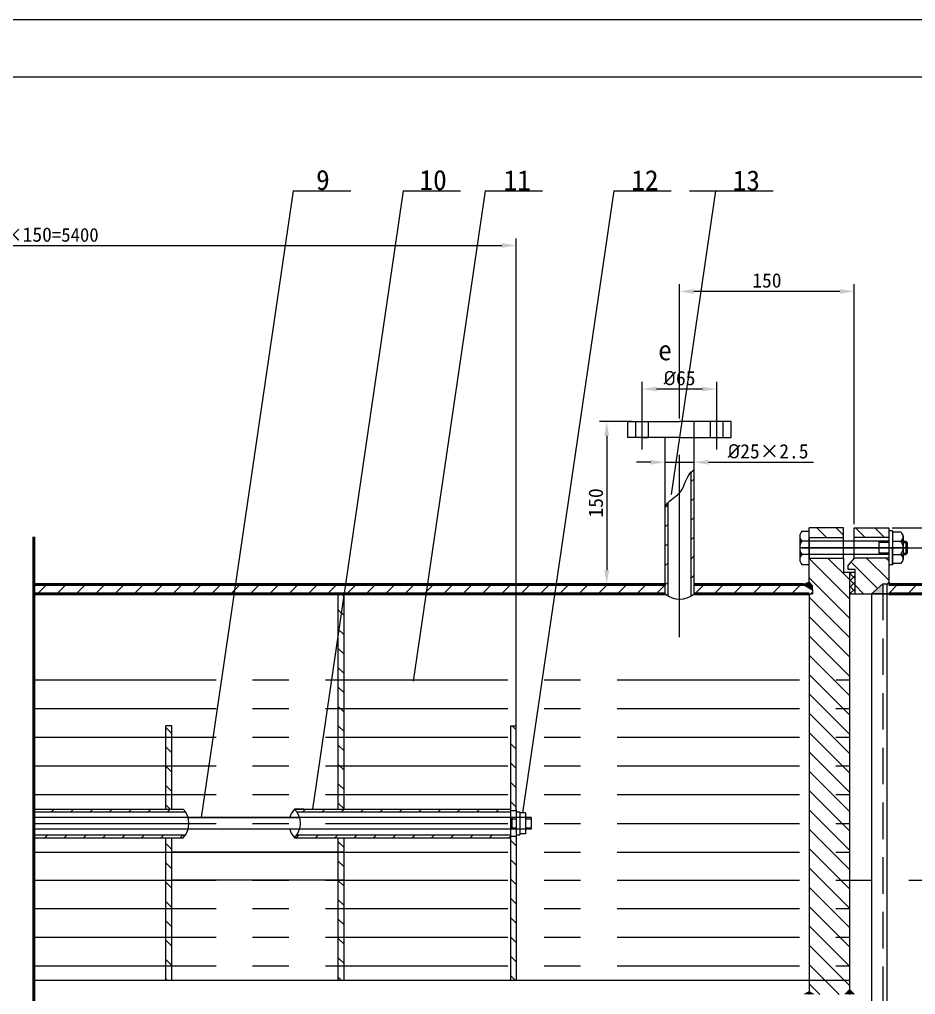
# Model space of a CAD drawing. Header units: millimetres. Extents: x -1950 to -231, y 2736 to 6518.
# Drawn here: x -746.9 to -590.9, y 3160.2 to 3330 of the extents above; entities that cross this region are included whole.
import ezdxf

# ---------------------------------------------------------------- set-up
doc = ezdxf.new("R2010")
doc.units = ezdxf.units.MM
doc.linetypes.add('CENTER', pattern=[50.8, 31.75, -6.35, 6.35, -6.35])
doc.linetypes.add('DASHED2', pattern=[9.525, 6.35, -3.175])
for name, color, linetype, lineweight in [('xuxian', 7, 'DASHED2', 25), ('图层1', 7, 'Continuous', 30), ('点画线', 7, 'CENTER', 25), ('粗实线', 7, 'Continuous', 50), ('细实线', 7, 'Continuous', 25)]:
    doc.layers.add(name, color=color, linetype=linetype, lineweight=lineweight)
doc.styles.get("Standard").update_dxf_attribs({"font": ''})
doc.styles.get('Standard').set_extended_font_data('SimSun')
doc.dimstyles.new('ISO-25', dxfattribs={"dimtxt": 2.5, "dimasz": 2.5, "dimexe": 1.25, "dimexo": 0.625, "dimtad": 1, "dimtxsty": 'Standard', "dimcen": 2.5, "dimadec": 0, "dimazin": 0, "dimtfac": 1, "dimtmove": 0, "dimatfit": 3, "dimfxl": 0, "dimarcsym": 0})

# ---------------------------------------------------------------- blocks, each defined once
blk = doc.blocks.new('*D35')
at = {"layer": 'Defpoints', "color": 0, "transparency": 16777216}
for p in [(-825.73, 3290.66), (-660.41, 3290.66), (-660.41, 3202.2)]:
    blk.add_point(p, dxfattribs=at)
at = {"layer": '细实线', "color": 0, "lineweight": -2, "transparency": 16777216}
for p, q in [((-825.73, 3291.28), (-825.73, 3291.91)), ((-660.41, 3202.83), (-660.41, 3291.91)), ((-823.23, 3290.66), (-662.91, 3290.66))]:
    blk.add_line(p, q, dxfattribs=at)
at = {"layer": '细实线', "color": 0, "transparency": 16777216}
for points in [[(-823.23, 3291.08), (-823.23, 3290.25), (-825.73, 3290.66)], [(-662.91, 3291.08), (-662.91, 3290.25), (-660.41, 3290.66)]]:
    blk.add_solid(points, dxfattribs=at)
at = {"layer": '细实线', "color": 0, "transparency": 16777216, "insert": (-743.07, 3292.55), "char_height": 2.5, "attachment_point": 5}
blk.add_mtext('{\\f@FangSong|b0|i0|c134|p49;36\\H0.95833x;×\\H1.0435x;150\\f@FangSong|b0|i0|c0|p49;\\H0.95835x;=5400}', dxfattribs=at)
blk = doc.blocks.new('*D36')
at = {"layer": 'Defpoints', "color": 0, "transparency": 16777216}
for p in [(-639.56, 3260.03), (-644.64, 3231.6), (-634.46, 3231.6)]:
    blk.add_point(p, dxfattribs=at)
at = {"layer": '细实线', "color": 0, "lineweight": -2, "transparency": 16777216}
for p, q in [((-640.18, 3260.03), (-645.89, 3260.03)), ((-644.64, 3257.53), (-644.64, 3234.1)), ((-635.08, 3231.6), (-645.89, 3231.6))]:
    blk.add_line(p, q, dxfattribs=at)
at = {"layer": '细实线', "color": 0, "transparency": 16777216}
for points in [[(-645.06, 3257.53), (-644.22, 3257.53), (-644.64, 3260.03)], [(-645.06, 3234.1), (-644.22, 3234.1), (-644.64, 3231.6)]]:
    blk.add_solid(points, dxfattribs=at)
at = {"layer": '细实线', "color": 0, "transparency": 16777216, "insert": (-646.53, 3245.82), "char_height": 2.5, "attachment_point": 5, "rotation": 90}
blk.add_mtext('{\\fFangSong|b0|i0|c134|p49;150}', dxfattribs=at)
blk = doc.blocks.new('*D37')
at = {"layer": 'Defpoints', "color": 0, "transparency": 16777216}
for p in [(-631.96, 3282.67), (-631.96, 3260.03), (-601.52, 3241.5)]:
    blk.add_point(p, dxfattribs=at)
at = {"layer": '细实线', "color": 0, "lineweight": -2, "transparency": 16777216}
for p, q in [((-631.96, 3260.66), (-631.96, 3283.92)), ((-601.52, 3242.13), (-601.52, 3283.92)), ((-604.02, 3282.67), (-629.46, 3282.67))]:
    blk.add_line(p, q, dxfattribs=at)
at = {"layer": '细实线', "color": 0, "transparency": 16777216}
for points in [[(-629.46, 3283.08), (-629.46, 3282.25), (-631.96, 3282.67)], [(-604.02, 3283.08), (-604.02, 3282.25), (-601.52, 3282.67)]]:
    blk.add_solid(points, dxfattribs=at)
at = {"layer": '细实线', "color": 0, "transparency": 16777216, "insert": (-616.74, 3284.56), "char_height": 2.5, "attachment_point": 5}
blk.add_mtext('{\\fFangSong|b0|i0|c134|p49;150}', dxfattribs=at)
blk = doc.blocks.new('*D38')
at = {"layer": 'Defpoints', "color": 0, "transparency": 16777216}
for p in [(-638.46, 3265.66), (-638.46, 3260.03), (-625.46, 3260)]:
    blk.add_point(p, dxfattribs=at)
at = {"layer": '细实线', "color": 0, "lineweight": -2, "transparency": 16777216}
for p, q in [((-638.46, 3260.66), (-638.46, 3266.91)), ((-625.46, 3260.62), (-625.46, 3266.91)), ((-627.96, 3265.66), (-635.96, 3265.66))]:
    blk.add_line(p, q, dxfattribs=at)
at = {"layer": '细实线', "color": 0, "transparency": 16777216}
for points in [[(-635.96, 3266.07), (-635.96, 3265.24), (-638.46, 3265.66)], [(-627.96, 3266.07), (-627.96, 3265.24), (-625.46, 3265.66)]]:
    blk.add_solid(points, dxfattribs=at)
at = {"layer": '细实线', "color": 0, "transparency": 16777216, "insert": (-631.96, 3267.55), "char_height": 2.5, "attachment_point": 5}
blk.add_mtext('{\\fISOCPEUR|b0|i0|c0|p34;%%C\\f@FangSong|b0|i0|c134|p49;65}', dxfattribs=at)
blk = doc.blocks.new('*D39')
at = {"layer": 'Defpoints', "color": 0, "transparency": 16777216}
for p in [(-629.43, 3252.91), (-629.43, 3251.6), (-634.46, 3245.2)]:
    blk.add_point(p, dxfattribs=at)
at = {"layer": '细实线', "color": 0, "lineweight": -2, "transparency": 16777216}
for p, q in [((-636.96, 3252.91), (-639.46, 3252.91)), ((-634.46, 3245.82), (-634.46, 3254.16)), ((-634.46, 3252.91), (-629.43, 3252.91)), ((-629.43, 3252.22), (-629.43, 3254.16)), ((-626.93, 3252.91), (-608.62, 3252.91))]:
    blk.add_line(p, q, dxfattribs=at)
at = {"layer": '细实线', "color": 0, "transparency": 16777216}
for points in [[(-636.96, 3253.32), (-636.96, 3252.49), (-634.46, 3252.91)], [(-626.93, 3253.32), (-626.93, 3252.49), (-629.43, 3252.91)]]:
    blk.add_solid(points, dxfattribs=at)
at = {"layer": '细实线', "color": 0, "transparency": 16777216, "insert": (-616.52, 3254.8), "char_height": 2.5, "attachment_point": 5}
blk.add_mtext('{\\fISOCPEUR|b0|i0|c0|p34;%%C\\f@FangSong|b0|i0|c134|p49;25×\\f@FangSong|b0|i0|c0|p49;2.5}', dxfattribs=at)
blk = doc.blocks.new('*D42')
at = {"layer": 'Defpoints', "color": 0, "transparency": 16777216}
for p in [(-595.52, 3238), (-595.52, 3122.19), (-481.01, 3122.19)]:
    blk.add_point(p, dxfattribs=at)
at = {"layer": '细实线', "color": 0, "lineweight": -2, "transparency": 16777216}
for p, q in [((-594.9, 3238), (-479.76, 3238)), ((-481.01, 3235.5), (-481.01, 3124.69)), ((-594.9, 3122.19), (-479.76, 3122.19))]:
    blk.add_line(p, q, dxfattribs=at)
at = {"layer": '细实线', "color": 0, "transparency": 16777216}
for points in [[(-481.43, 3235.5), (-480.59, 3235.5), (-481.01, 3238)], [(-481.43, 3124.69), (-480.59, 3124.69), (-481.01, 3122.19)]]:
    blk.add_solid(points, dxfattribs=at)
at = {"layer": '细实线', "color": 0, "transparency": 16777216, "insert": (-482.9, 3180.09), "char_height": 2.5, "attachment_point": 5, "rotation": 90}
blk.add_mtext('{\\fISOCPEUR|b0|i0|c0|p34;%%C\\f@FangSong|b0|i0|c134|p49;580}', dxfattribs=at)
blk = doc.blocks.new('*D43')
at = {"layer": 'Defpoints', "color": 0, "transparency": 16777216}
for p in [(-595.52, 3241.5), (-466.21, 3241.5), (-595.52, 3118.69)]:
    blk.add_point(p, dxfattribs=at)
at = {"layer": '细实线', "color": 0, "lineweight": -2, "transparency": 16777216}
for p, q in [((-594.9, 3241.5), (-464.96, 3241.5)), ((-466.21, 3121.19), (-466.21, 3239)), ((-594.9, 3118.69), (-464.96, 3118.69))]:
    blk.add_line(p, q, dxfattribs=at)
at = {"layer": '细实线', "color": 0, "transparency": 16777216}
for points in [[(-466.63, 3239), (-465.8, 3239), (-466.21, 3241.5)], [(-466.63, 3121.19), (-465.8, 3121.19), (-466.21, 3118.69)]]:
    blk.add_solid(points, dxfattribs=at)
at = {"layer": '细实线', "color": 0, "transparency": 16777216, "insert": (-468.1, 3180.09), "char_height": 2.5, "attachment_point": 5, "rotation": 90}
blk.add_mtext('{\\fISOCPEUR|b0|i0|c0|p34;%%C\\f@FangSong|b0|i0|c134|p49;615}', dxfattribs=at)
blk = doc.blocks.new('*D57')
at = {"layer": 'Defpoints', "color": 0, "transparency": 16777216}
for p in [(-1000, 3180.09), (-520.92, 3180.09), (-520.92, 3065.1)]:
    blk.add_point(p, dxfattribs=at)
at = {"layer": '细实线', "color": 0, "lineweight": -2, "transparency": 16777216}
for p, q in [((-1000, 3179.47), (-1000, 3063.85)), ((-520.92, 3179.47), (-520.92, 3063.85)), ((-997.5, 3065.1), (-523.42, 3065.1))]:
    blk.add_line(p, q, dxfattribs=at)
at = {"layer": '细实线', "color": 0, "transparency": 16777216}
for points in [[(-997.5, 3065.52), (-997.5, 3064.69), (-1000, 3065.1)], [(-523.42, 3065.52), (-523.42, 3064.69), (-520.92, 3065.1)]]:
    blk.add_solid(points, dxfattribs=at)
at = {"layer": '细实线', "color": 0, "transparency": 16777216, "insert": (-760.46, 3066.99), "char_height": 2.5, "attachment_point": 5}
blk.add_mtext('{\\fFangSong|b0|i0|c134|p49;6970}', dxfattribs=at)

msp = doc.modelspace()

# ---------------------------------------------------------------- hatches: boundary and pattern name
at = {"layer": '细实线'}
h = msp.add_hatch(dxfattribs=at)
h.set_pattern_fill('ANSI31', color=256, scale=0.75)
edge = h.paths.add_edge_path()
edge.add_spline(control_points=[(-629.426, 3251.598), (-629.438, 3251.589), (-629.449, 3251.58), (-629.461, 3251.572)], knot_values=[8.2040174, 8.2040174, 8.2040174, 8.2040174, 8.247155, 8.247155, 8.247155, 8.247155], degree=3, periodic=0)
edge.add_spline(control_points=[(-629.461, 3251.572), (-629.622, 3251.449), (-629.782, 3251.326), (-629.926, 3251.189)], knot_values=[7.6025173, 7.6025173, 7.6025173, 7.6025173, 8.2040174, 8.2040174, 8.2040174, 8.2040174], degree=3, periodic=0)
edge.add_line((-629.926, 3251.189), (-629.926, 3229.641))
edge.add_arc((-631.941, 3232.972), 3.893, 301.16544, 310.23659)
edge.add_line((-629.426, 3230), (-629.426, 3251.598))
h = msp.add_hatch(dxfattribs=at)
h.set_pattern_fill('ANSI31', color=256, scale=0.75)
edge = h.paths.add_edge_path()
edge.add_spline(control_points=[(-633.956, 3245.864), (-634.135, 3245.66), (-634.291, 3245.436), (-634.447, 3245.212)], knot_values=[0, 0, 0, 0, 0.8155579, 0.8155579, 0.8155579, 0.8155579], degree=3, periodic=0)
edge.add_spline(control_points=[(-634.447, 3245.212), (-634.45, 3245.208), (-634.453, 3245.203), (-634.456, 3245.199)], knot_values=[-0.0154136, -0.0154136, -0.0154136, -0.0154136, 0, 0, 0, 0], degree=3, periodic=0)
edge.add_line((-634.456, 3245.199), (-634.456, 3230))
edge.add_arc((-631.941, 3232.972), 3.893, 229.76341, 238.83456)
edge.add_line((-633.956, 3229.641), (-633.956, 3245.864))
h = msp.add_hatch(dxfattribs=at)
h.set_pattern_fill('ANSI31', color=256, scale=0.75, angle=90)
h.paths.add_polyline_path([(-603.389, 3120.388), (-609.389, 3120.388), (-609.389, 3118.688), (-603.389, 3118.688)])
h.paths.add_polyline_path([(-595.521, 3120.388), (-601.521, 3120.388), (-601.521, 3118.688), (-595.521, 3118.688)])
h.paths.add_polyline_path([(-595.521, 3128.588), (-596.521, 3128.588), (-598.521, 3130.188), (-601.389, 3130.188), (-601.389, 3126.488), (-602.321, 3126.488), (-602.321, 3125.238), (-601.521, 3123.988), (-595.521, 3123.988)])
h.paths.add_polyline_path([(-602.321, 3130.188), (-602.321, 3145.188), (-609.389, 3145.188), (-609.389, 3123.988), (-603.389, 3123.988), (-603.389, 3126.488), (-602.321, 3126.488)])
h.paths.add_polyline_path([(-602.321, 3150.188), (-609.389, 3150.188), (-609.389, 3145.188), (-602.321, 3145.188)])
h.paths.add_polyline_path([(-602.321, 3155.188), (-609.389, 3155.188), (-609.389, 3150.188), (-602.321, 3150.188)])
h.paths.add_polyline_path([(-602.321, 3162.688), (-609.389, 3162.688), (-609.389, 3160.188), (-602.321, 3160.188)])
h.paths.add_polyline_path([(-602.321, 3165.188), (-609.389, 3165.188), (-609.389, 3162.688), (-602.321, 3162.688)])
h.paths.add_polyline_path([(-602.321, 3170.188), (-609.389, 3170.188), (-609.389, 3165.188), (-602.321, 3165.188)])
h.paths.add_polyline_path([(-602.321, 3175.188), (-609.389, 3175.188), (-609.389, 3170.188), (-602.321, 3170.188)])
h.paths.add_polyline_path([(-602.321, 3180.094), (-609.389, 3180.094), (-609.389, 3175.188), (-602.321, 3175.188)])
h.paths.add_polyline_path([(-602.321, 3185), (-609.389, 3185), (-609.389, 3180.094), (-602.321, 3180.094)])
h.paths.add_polyline_path([(-602.321, 3190), (-609.389, 3190), (-609.389, 3185), (-602.321, 3185)])
h.paths.add_polyline_path([(-602.321, 3195), (-609.389, 3195), (-609.389, 3190), (-602.321, 3190)])
h.paths.add_polyline_path([(-602.321, 3200), (-609.389, 3200), (-609.389, 3195), (-602.321, 3195)])
h.paths.add_polyline_path([(-602.321, 3205), (-609.389, 3205), (-609.389, 3200), (-602.321, 3200)])
h.paths.add_polyline_path([(-602.321, 3210), (-609.389, 3210), (-609.389, 3205), (-602.321, 3205)])
h.paths.add_polyline_path([(-602.321, 3215), (-609.389, 3215), (-609.389, 3210), (-602.321, 3210)])
h.paths.add_polyline_path([(-602.321, 3233.7), (-603.389, 3233.7), (-603.389, 3236.2), (-609.389, 3236.2), (-609.389, 3230), (-609.389, 3215), (-602.321, 3215)])
h.paths.add_polyline_path([(-603.389, 3241.5), (-609.389, 3241.5), (-609.389, 3239.8), (-603.389, 3239.8)])
h.paths.add_polyline_path([(-595.521, 3241.5), (-601.521, 3241.5), (-601.521, 3239.8), (-595.521, 3239.8)])
h.paths.add_polyline_path([(-595.521, 3236.2), (-601.521, 3236.2), (-602.321, 3234.95), (-602.321, 3233.7), (-601.389, 3233.7), (-601.389, 3230), (-598.521, 3230), (-596.521, 3231.6), (-595.521, 3231.6)])
h = msp.add_hatch(dxfattribs=at)
h.set_pattern_fill('ANSI37', color=256, scale=0.25)
h.paths.add_polyline_path([(-602.321, 3230), (-601.389, 3230), (-601.389, 3233.7), (-602.321, 3233.7)])
h = msp.add_hatch(color=256, dxfattribs=at)
h.dxf.hatch_style = 1
h.paths.add_polyline_path([(-594.93, 3231.6), (-595.806, 3231.6), (-595.807, 3231.754), (-595.521, 3232.215)])
h = msp.add_hatch(dxfattribs=at)
h.set_pattern_fill('ANSI31', color=256, scale=0.75)
h.paths.add_polyline_path([(-709.53, 3230), (-709.295, 3231.6), (-744.429, 3231.6), (-744.429, 3230)])
h.paths.add_polyline_path([(-690.376, 3230), (-690.141, 3231.6), (-709.295, 3231.6), (-709.53, 3230)])
h.paths.add_polyline_path([(-690.141, 3231.6), (-690.376, 3230), (-676.1, 3230), (-675.865, 3231.6)])
h.paths.add_polyline_path([(-675.865, 3231.6), (-676.1, 3230), (-653.697, 3230), (-653.462, 3231.6)])
h.paths.add_polyline_path([(-653.462, 3231.6), (-653.697, 3230), (-634.456, 3230), (-634.456, 3231.6)])
h = msp.add_hatch(dxfattribs=at)
h.set_pattern_fill('ANSI31', color=256, scale=0.75)
h.paths.add_polyline_path([(-610.379, 3231.6), (-629.426, 3231.6), (-629.426, 3230), (-609.389, 3230), (-608.783, 3230), (-608.783, 3230.665)])
h = msp.add_hatch(color=256, dxfattribs=at)
h.dxf.hatch_style = 1
h.paths.add_polyline_path([(-608.783, 3231.392), (-609.389, 3232.007), (-610.38, 3231.601), (-608.783, 3230.665)])
h = msp.add_hatch(color=256, dxfattribs=at)
h.dxf.hatch_style = 1
h.paths.add_polyline_path([(-596.521, 3130.188), (-598.521, 3130.188), (-596.521, 3128.463)])
h.paths.add_polyline_path([(-596.521, 3231.726), (-598.521, 3230), (-596.521, 3230)])
h = msp.add_hatch(dxfattribs=at)
h.set_pattern_fill('ANSI31', color=256, scale=0.75)
h.paths.add_polyline_path([(-552.521, 3230), (-547.521, 3230), (-547.521, 3231.6), (-552.521, 3231.6), (-595.521, 3231.6), (-595.521, 3230)])
h.paths.add_polyline_path([(-552.521, 3128.588), (-547.521, 3128.588), (-547.521, 3130.188), (-552.521, 3130.188), (-595.521, 3130.188), (-595.521, 3128.588)])
h = msp.add_hatch(dxfattribs=at)
h.set_pattern_fill('ANSI31', color=256, scale=0.75, angle=90)
h.paths.add_polyline_path([(-690.389, 3229.912), (-690.389, 3230), (-691.389, 3230), (-691.389, 3223.102)])
h.paths.add_polyline_path([(-690.389, 3229.912), (-691.389, 3223.102), (-691.389, 3215), (-690.389, 3215)])
h.paths.add_polyline_path([(-690.389, 3215), (-691.389, 3215), (-691.389, 3210), (-690.389, 3210)])
h.paths.add_polyline_path([(-690.389, 3210), (-691.389, 3210), (-691.389, 3205), (-690.389, 3205)])
h.paths.add_polyline_path([(-690.389, 3205), (-691.389, 3205), (-691.389, 3200), (-690.389, 3200)])
h.paths.add_polyline_path([(-690.389, 3200), (-691.389, 3200), (-691.389, 3195), (-690.389, 3195)])
h.paths.add_polyline_path([(-690.389, 3195), (-691.389, 3195), (-691.389, 3192.5), (-690.389, 3192.5)])
h.paths.add_polyline_path([(-690.389, 3155.188), (-691.389, 3155.188), (-691.389, 3157.688), (-690.389, 3157.688)])
h.paths.add_polyline_path([(-690.389, 3155.188), (-691.389, 3155.188), (-691.389, 3153.188), (-690.389, 3153.188)])
h.paths.add_polyline_path([(-690.389, 3170.188), (-691.389, 3170.188), (-691.389, 3165.188), (-690.389, 3165.188)])
h.paths.add_polyline_path([(-690.389, 3165.188), (-691.389, 3165.188), (-691.389, 3162.688), (-690.389, 3162.688)])
h.paths.add_polyline_path([(-690.389, 3175.188), (-691.389, 3175.188), (-691.389, 3170.188), (-690.389, 3170.188)])
h.paths.add_polyline_path([(-690.389, 3180.094), (-691.389, 3180.094), (-691.389, 3175.188), (-690.389, 3175.188)])
h.paths.add_polyline_path([(-690.389, 3185), (-691.389, 3185), (-691.389, 3180.094), (-690.389, 3180.094)])
h = msp.add_hatch(dxfattribs=at)
h.set_pattern_fill('ANSI31', color=256, scale=0.75, angle=90)
h.paths.add_polyline_path([(-720.389, 3145.188), (-721.389, 3145.188), (-721.389, 3130.188), (-720.389, 3130.188)])
h.paths.add_polyline_path([(-720.389, 3150.188), (-721.389, 3150.188), (-721.389, 3145.188), (-720.389, 3145.188)])
h.paths.add_polyline_path([(-720.389, 3155.188), (-721.389, 3155.188), (-721.389, 3150.188), (-720.389, 3150.188)])
h.paths.add_polyline_path([(-720.389, 3170.188), (-721.389, 3170.188), (-721.389, 3165.188), (-720.389, 3165.188)])
h.paths.add_polyline_path([(-720.389, 3165.188), (-721.389, 3165.188), (-721.389, 3162.688), (-720.389, 3162.688)])
h.paths.add_polyline_path([(-720.389, 3175.188), (-721.389, 3175.188), (-721.389, 3170.188), (-720.389, 3170.188)])
h.paths.add_polyline_path([(-720.389, 3180.094), (-721.389, 3180.094), (-721.389, 3175.188), (-720.389, 3175.188)])
h.paths.add_polyline_path([(-720.389, 3185), (-721.389, 3185), (-721.389, 3180.094), (-720.389, 3180.094)])
h.paths.add_polyline_path([(-720.389, 3187.5), (-721.389, 3187.5), (-721.389, 3185), (-720.389, 3185)])
h.paths.add_polyline_path([(-720.389, 3195), (-721.389, 3195), (-721.389, 3192.5), (-720.389, 3192.5)])
h.paths.add_polyline_path([(-720.389, 3200), (-721.389, 3200), (-721.389, 3195), (-720.389, 3195)])
h.paths.add_polyline_path([(-720.389, 3205), (-721.389, 3205), (-721.389, 3200), (-720.389, 3200)])
h.paths.add_polyline_path([(-720.389, 3207), (-721.389, 3207), (-721.389, 3205), (-720.389, 3205)])
h = msp.add_hatch(dxfattribs=at)
h.set_pattern_fill('ANSI31', color=256, scale=0.75, angle=90)
h.paths.add_polyline_path([(-660.389, 3207), (-661.389, 3207), (-661.389, 3205), (-660.389, 3205)])
h.paths.add_polyline_path([(-660.389, 3205), (-661.389, 3205), (-661.389, 3200), (-660.389, 3200)])
h.paths.add_polyline_path([(-660.389, 3200), (-661.389, 3200), (-661.389, 3195), (-660.389, 3195)])
h.paths.add_polyline_path([(-660.389, 3195), (-661.389, 3195), (-661.389, 3192.5), (-660.389, 3192.5)])
h.paths.add_polyline_path([(-660.389, 3187.5), (-661.389, 3187.5), (-661.389, 3185), (-660.389, 3185)])
h.paths.add_polyline_path([(-660.389, 3185), (-661.389, 3185), (-661.389, 3180.094), (-660.389, 3180.094)])
h.paths.add_polyline_path([(-660.389, 3180.094), (-661.389, 3180.094), (-661.389, 3175.188), (-660.389, 3175.188)])
h.paths.add_polyline_path([(-660.389, 3175.188), (-661.389, 3175.188), (-661.389, 3170.188), (-660.389, 3170.188)])
h.paths.add_polyline_path([(-660.389, 3170.188), (-661.389, 3170.188), (-661.389, 3165.188), (-660.389, 3165.188)])
h.paths.add_polyline_path([(-660.389, 3165.188), (-661.389, 3165.188), (-661.389, 3162.688), (-660.389, 3162.688)])
h = msp.add_hatch(dxfattribs=at)
h.set_pattern_fill('ANSI31', color=256, scale=0.75)
h.paths.add_polyline_path([(-873.483, 3192.5), (-877.813, 3192.5), (-877.813, 3192), (-873.23, 3192, 0.0280278)])
h.paths.add_polyline_path([(-749.426, 3192.5), (-873.483, 3192.5, -0.0280278), (-873.23, 3192), (-749.426, 3192)])
h.paths.add_polyline_path([(-873.23, 3188), (-877.813, 3188), (-877.813, 3187.5), (-873.483, 3187.5, 0.0280278)])
h.paths.add_polyline_path([(-749.426, 3188), (-873.23, 3188, -0.0280278), (-873.483, 3187.5), (-749.426, 3187.5)])
h.paths.add_polyline_path([(-718.389, 3192.5), (-744.429, 3192.5), (-744.429, 3192), (-717.991, 3192, 0.0441744)])
h.paths.add_polyline_path([(-717.991, 3188), (-744.429, 3188), (-744.429, 3187.5), (-718.389, 3187.5, 0.0441744)])
h = msp.add_hatch(dxfattribs=at)
h.set_pattern_fill('ANSI31', color=256, scale=0.75)
h.paths.add_polyline_path([(-661.389, 3192.5), (-698.989, 3192.5, -0.0441744), (-698.591, 3192), (-661.389, 3192)])
h = msp.add_hatch(dxfattribs=at)
h.set_pattern_fill('ANSI31', color=256, scale=0.75)
h.paths.add_polyline_path([(-661.389, 3188), (-698.591, 3188, -0.0441743), (-698.989, 3187.5), (-661.389, 3187.5)])
h = msp.add_hatch(dxfattribs=at)
h.set_pattern_fill('ANSI31', color=256, scale=0.75, angle=90)
h.paths.add_polyline_path([(-690.389, 3187.5), (-691.389, 3187.5), (-691.389, 3185), (-690.389, 3185)])
h = msp.add_hatch(color=256, dxfattribs=at)
h.dxf.hatch_style = 1
h.paths.add_polyline_path([(-609.382, 3160.797), (-608.382, 3160.22), (-609.382, 3160.22), (-610.409, 3160.22)])
h = msp.add_hatch(color=256, dxfattribs=at)
h.dxf.hatch_style = 1
h.paths.add_polyline_path([(-602.329, 3161.191), (-601.329, 3160.191), (-603.329, 3160.191)])

# ---------------------------------------------------------------- linework, layer by layer
at = {"layer": 'xuxian'}
for p, q in [((-639.556, 3257.232), (-639.556, 3260.032)), ((-637.356, 3257.232), (-637.356, 3260.032)), ((-626.556, 3257.232), (-626.556, 3260.032)), ((-624.356, 3257.232), (-624.356, 3260.032)), ((-638.456, 3257.232), (-637.356, 3257.232)), ((-596.521, 3231.726), (-596.521, 3130.188))]:
    msp.add_line(p, q, dxfattribs=at)
at = {"layer": '图层1', "color": 0, "linetype": 'ByBlock', "lineweight": -3}
for p, q in [((-699.224, 3300.177), (-715.256, 3191.005)), ((-680.072, 3300.172), (-695.886, 3192.477)), ((-665.795, 3300.172), (-678.339, 3214.752)), ((-643.393, 3300.172), (-659.306, 3191.807)), ((-625.667, 3300.172), (-633.429, 3247.313))]:
    msp.add_line(p, q, dxfattribs=at)
at = {"layer": '点画线'}
for p, q in [((-631.956, 3222.436), (-631.956, 3282.667)), ((-638.456, 3255.137), (-638.456, 3262.196)), ((-625.456, 3255.137), (-625.456, 3262.196)), ((-592.178, 3238.003), (-610.814, 3238.003)), ((-592.178, 3238.003), (-610.814, 3238.003)), ((-592.096, 3238), (-610.732, 3238)), ((-610.682, 3238), (-592.046, 3238)), ((-744.429, 3215), (-602.321, 3215)), ((-744.429, 3210), (-602.321, 3210)), ((-744.429, 3205), (-602.321, 3205)), ((-744.429, 3200), (-602.321, 3200)), ((-744.429, 3195), (-602.321, 3195)), ((-744.429, 3190), (-602.321, 3190)), ((-744.429, 3185), (-602.321, 3185)), ((-744.429, 3180.094), (-500, 3180.094)), ((-744.429, 3180.094), (-500, 3180.094)), ((-744.429, 3175.188), (-602.321, 3175.188)), ((-744.429, 3170.188), (-602.321, 3170.188)), ((-744.429, 3165.188), (-602.321, 3165.188))]:
    msp.add_line(p, q, dxfattribs=at)
at = {"layer": '粗实线'}
for p, q in [((-744.429, 3239.934), (-744.429, 3120.934)), ((-744.429, 3231.6), (-634.456, 3231.6)), ((-629.426, 3231.6), (-610.379, 3231.6)), ((-595.521, 3231.6), (-552.521, 3231.6)), ((-744.426, 3230), (-634.456, 3230)), ((-629.426, 3230), (-609.389, 3230)), ((-595.521, 3230), (-552.521, 3230))]:
    msp.add_line(p, q, dxfattribs=at)
at = {"layer": '细实线'}
for p, q in [((-1072, 3330.032), (-231, 3330.032)), ((-1047, 3320.032), (-241, 3320.032)), ((-699.225, 3300.172), (-689.225, 3300.172)), ((-680.072, 3300.172), (-670.072, 3300.172)), ((-665.795, 3300.172), (-655.795, 3300.172)), ((-643.393, 3300.172), (-633.393, 3300.172)), ((-630.229, 3300.172), (-615.667, 3300.172)), ((-625.667, 3300.172), (-615.667, 3300.172)), ((-640.956, 3257.232), (-640.956, 3260.032)), ((-640.956, 3260.032), (-631.956, 3260.032)), ((-622.956, 3260.032), (-631.956, 3260.032)), ((-629.426, 3230), (-629.426, 3260)), ((-622.956, 3257.232), (-622.956, 3260.032)), ((-631.956, 3257.232), (-640.956, 3257.232)), ((-634.456, 3230), (-634.456, 3257.2)), ((-631.956, 3257.232), (-622.956, 3257.232)), ((-629.926, 3229.641), (-629.926, 3251.191)), ((-633.956, 3229.641), (-633.956, 3245.864)), ((-610.643, 3240.923), (-609.389, 3240.923)), ((-603.389, 3241.5), (-609.389, 3241.5)), ((-609.389, 3232.006), (-609.389, 3241.5)), ((-603.389, 3239.8), (-603.389, 3241.5)), ((-601.521, 3239.8), (-601.521, 3241.5)), ((-601.521, 3241.5), (-595.521, 3241.5)), ((-595.521, 3241.5), (-595.521, 3239.8)), ((-594.879, 3240.965), (-595.521, 3240.965)), ((-594.879, 3240.965), (-594.879, 3235.037)), ((-594.87, 3240.731), (-594.87, 3238.001)), ((-593.413, 3240.731), (-594.87, 3240.731)), ((-611.011, 3240.053), (-611.011, 3235.949)), ((-595.471, 3239.171), (-611.011, 3239.171)), ((-609.389, 3239.8), (-603.389, 3239.8)), ((-609.389, 3239.8), (-609.389, 3236.2)), ((-603.389, 3236.2), (-603.389, 3239.8)), ((-595.521, 3239.8), (-601.521, 3239.8)), ((-601.521, 3236.2), (-601.521, 3239.8)), ((-597.233, 3239.171), (-597.233, 3236.831)), ((-595.521, 3238.937), (-597.233, 3238.937)), ((-595.521, 3239.8), (-595.521, 3236.2)), ((-594.862, 3239.171), (-592.522, 3239.171)), ((-592.998, 3240.041), (-592.998, 3235.961)), ((-592.988, 3238.937), (-592.522, 3238.937)), ((-592.522, 3239.171), (-592.522, 3236.831)), ((-592.288, 3238.937), (-592.522, 3239.171)), ((-592.288, 3238.937), (-592.288, 3237.065)), ((-594.87, 3235.271), (-594.87, 3238.001)), ((-595.471, 3236.831), (-611.011, 3236.831)), ((-609.389, 3236.2), (-603.389, 3236.2)), ((-603.389, 3236.2), (-603.389, 3233.7)), ((-601.521, 3236.2), (-602.589, 3234.982)), ((-595.521, 3236.2), (-601.521, 3236.2)), ((-595.521, 3237.065), (-597.233, 3237.065)), ((-595.521, 3236.2), (-595.521, 3235.75)), ((-595.521, 3235.75), (-595.521, 3233.25)), ((-594.862, 3236.831), (-594.87, 3236.831)), ((-594.862, 3236.831), (-592.522, 3236.831)), ((-592.99, 3237.065), (-592.522, 3237.065)), ((-592.288, 3237.065), (-592.522, 3236.831)), ((-610.643, 3235.079), (-609.389, 3235.079)), ((-602.589, 3234.2), (-602.589, 3234.982)), ((-601.389, 3234.2), (-602.589, 3234.2)), ((-601.389, 3233.7), (-601.389, 3234.205)), ((-594.879, 3235.037), (-595.521, 3235.037)), ((-593.413, 3235.271), (-594.87, 3235.271)), ((-601.389, 3233.7), (-603.389, 3233.7)), ((-602.321, 3160.188), (-602.321, 3233.7)), ((-601.389, 3230), (-601.389, 3233.7)), ((-601.389, 3230), (-601.389, 3233.7)), ((-595.521, 3233.25), (-595.521, 3232.166)), ((-609.389, 3232.006), (-610.38, 3231.601)), ((-610.38, 3231.601), (-608.783, 3230.665)), ((-608.783, 3231.392), (-609.389, 3232.007)), ((-608.783, 3230.665), (-608.783, 3231.392)), ((-608.783, 3230.665), (-608.783, 3230)), ((-596.521, 3231.726), (-598.521, 3230)), ((-596.521, 3231.726), (-595.521, 3231.726)), ((-595.806, 3128.588), (-595.805, 3231.726)), ((-691.389, 3192.5), (-691.389, 3230)), ((-690.389, 3192.5), (-690.389, 3230)), ((-609.389, 3230), (-609.389, 3160.188)), ((-609.389, 3230), (-608.783, 3230)), ((-602.321, 3230), (-595.521, 3230)), ((-595.521, 3230), (-598.521, 3230)), ((-598.521, 3230), (-598.521, 3130.188)), ((-720.389, 3207), (-721.389, 3207)), ((-721.389, 3192.5), (-721.389, 3207)), ((-720.389, 3192.5), (-720.389, 3207)), ((-661.389, 3207), (-661.389, 3192.5)), ((-661.389, 3207), (-660.389, 3207)), ((-660.389, 3192.5), (-660.389, 3207)), ((-744.429, 3192.5), (-718.389, 3192.5)), ((-744.429, 3192), (-717.991, 3192)), ((-697.389, 3192.5), (-698.989, 3192.5)), ((-698.989, 3192.5), (-661.389, 3192.5)), ((-698.605, 3192), (-661.389, 3192)), ((-661.389, 3192.5), (-661.389, 3187.5)), ((-661.389, 3192.212), (-660.389, 3192.212)), ((-660.389, 3192.494), (-660.389, 3162.688)), ((-660.389, 3192), (-659.775, 3192)), ((-659.775, 3192), (-659.775, 3188)), ((-658.775, 3191.807), (-659.775, 3191.807)), ((-658.775, 3191.807), (-658.775, 3188.193)), ((-717.53, 3191), (-744.429, 3191)), ((-717.53, 3191), (-698.13, 3191)), ((-657.775, 3191), (-717.53, 3191)), ((-661.18, 3190.993), (-661.18, 3189)), ((-661.18, 3190.793), (-660.389, 3190.793)), ((-658.775, 3190.793), (-657.775, 3190.793)), ((-657.775, 3191), (-657.775, 3189)), ((-717.53, 3189), (-744.429, 3189)), ((-744.429, 3188), (-717.991, 3188)), ((-657.775, 3189), (-717.53, 3189)), ((-698.645, 3188), (-661.389, 3188)), ((-661.18, 3189.207), (-660.389, 3189.207)), ((-660.397, 3188), (-659.775, 3188)), ((-658.775, 3188.193), (-659.775, 3188.193)), ((-658.775, 3189.207), (-657.775, 3189.207)), ((-744.429, 3187.5), (-718.389, 3187.5)), ((-721.389, 3162.688), (-721.389, 3187.5)), ((-720.389, 3162.688), (-720.389, 3187.506)), ((-698.989, 3187.5), (-661.389, 3187.5)), ((-691.389, 3162.688), (-691.389, 3187.5)), ((-690.389, 3162.658), (-690.389, 3187.5)), ((-661.389, 3187.788), (-660.389, 3187.788)), ((-661.389, 3187.5), (-661.389, 3162.688)), ((-690.389, 3185), (-720.389, 3185)), ((-720.389, 3185), (-680.389, 3185)), ((-690.389, 3180.094), (-720.389, 3180.094)), ((-744.429, 3162.688), (-602.321, 3162.688))]:
    msp.add_line(p, q, dxfattribs=at)
for centre, radius, start, end in [((-609.786, 3240.047), 1.225, 134.37099, 225.62901), ((-593.939, 3239.951), 0.941, 303.96883, 56.03117), ((-608.97, 3238.001), 2.042, 145.03689, 214.96311), ((-594.855, 3238.001), 1.857, 320.9403, 39.0597), ((-609.786, 3235.955), 1.225, 134.37099, 225.62901), ((-593.939, 3236.051), 0.941, 303.96883, 56.03117), ((-631.941, 3232.972), 3.893, 229.76341, 310.23659), ((-721.014, 3190), 3.625, 316.39718, 43.60282), ((-696.364, 3190), 3.625, 136.39718, 163.98658), ((-701.614, 3190), 3.625, 316.39718, 43.60282), ((-696.364, 3190), 3.625, 196.01337, 223.60282)]:
    msp.add_arc(centre, radius, start, end, dxfattribs=at)
msp.add_open_spline([(-634.456, 3245.199), (-634.453, 3245.203), (-634.45, 3245.208), (-634.447, 3245.212), (-634.275, 3245.458), (-633.587, 3246.446), (-631.121, 3247.607), (-630.867, 3250.498), (-629.636, 3251.438), (-629.461, 3251.572), (-629.449, 3251.58), (-629.438, 3251.589), (-629.426, 3251.598)], degree=3, knots=[-0.0154136, -0.0154136, -0.0154136, -0.0154136, 0, 0, 0, 0.8958881, 3.5983068, 7.5499017, 8.2040174, 8.2040174, 8.2040174, 8.247155, 8.247155, 8.247155, 8.247155], dxfattribs=at)

# ---------------------------------------------------------------- texts
at = {"layer": '细实线', "char_height": 3.5, "attachment_point": 1}
for s, width, insert in [('{\\fFangSong|b0|i0|c134|p49;9}', 6.07078, (-695.255, 3303.839)), ('{\\fFangSong|b0|i0|c134|p49;11}', 6.686, (-662.612, 3303.779)), ('{\\fFangSong|b0|i0|c134|p49;e}', 0.21758, (-635.679, 3274.173))]:
    msp.add_mtext_dynamic_manual_height_columns(s, width=width, gutter_width=12.5, heights=[0], dxfattribs=dict(at, insert=insert))
for s, insert in [('{\\fFangSong|b0|i0|c134|p49;10}', (-677.252, 3303.829)), ('{\\fFangSong|b0|i0|c0|p49;1\\fFangSong|b0|i0|c134|p49;2}', (-640.368, 3303.797)), ('{\\fFangSong|b0|i0|c134|p49;13}', (-622.704, 3303.752))]:
    msp.add_mtext(s, dxfattribs=dict(at, insert=insert))

# ---------------------------------------------------------------- dimensions: what is measured, and where the dimension line sits
at = {"layer": '细实线'}
for base, p1, p2, text, picture, middle in [((-660.414, 3290.664), (-825.729, 3290.657), (-660.414, 3202.203), '{\\f@FangSong|b0|i0|c134|p49;36\\H0.95833x;×\\H1.0435x;150\\f@FangSong|b0|i0|c0|p49;\\H0.95835x;=5400}', '*D35', (-743.072, 3292.553)), ((-631.956, 3282.667), (-601.521, 3241.5), (-631.956, 3260.032), '{\\fFangSong|b0|i0|c134|p49;150}', '*D37', (-616.738, 3284.556)), ((-638.456, 3265.658), (-625.456, 3260), (-638.456, 3260.032), '{\\fISOCPEUR|b0|i0|c0|p34;%%C\\f@FangSong|b0|i0|c134|p49;65}', '*D38', (-631.956, 3267.547)), ((-629.426, 3252.906), (-634.456, 3245.199), (-629.426, 3251.598), '{\\fISOCPEUR|b0|i0|c0|p34;%%C\\f@FangSong|b0|i0|c134|p49;25×\\f@FangSong|b0|i0|c0|p49;2.5}', '*D39', (-616.523, 3254.802)), ((-520.921, 3065.104), (-1000, 3180.094), (-520.921, 3180.094), '{\\fFangSong|b0|i0|c134|p49;6970}', '*D57', (-760.461, 3066.993))]:
    dim = msp.add_linear_dim(base=base, p1=p1, p2=p2, text=text, dimstyle='ISO-25', dxfattribs=at)
    dim.commit()
    dim.dimension.update_dxf_attribs({"geometry": picture, "text_midpoint": middle})
for base, p1, p2, text, picture, middle in [((-644.64, 3231.6), (-639.556, 3260.032), (-634.456, 3231.6), '{\\fFangSong|b0|i0|c134|p49;150}', '*D36', (-646.529, 3245.816)), ((-466.212, 3241.5), (-595.521, 3118.688), (-595.521, 3241.5), '{\\fISOCPEUR|b0|i0|c0|p34;%%C\\f@FangSong|b0|i0|c134|p49;615}', '*D43', (-468.102, 3180.094)), ((-481.011, 3122.188), (-595.521, 3238), (-595.521, 3122.188), '{\\fISOCPEUR|b0|i0|c0|p34;%%C\\f@FangSong|b0|i0|c134|p49;580}', '*D42', (-482.9, 3180.094))]:
    dim = msp.add_linear_dim(base=base, p1=p1, p2=p2, angle=90, text=text, dimstyle='ISO-25', dxfattribs=at)
    dim.commit()
    dim.dimension.update_dxf_attribs({"geometry": picture, "text_midpoint": middle})

doc.saveas('drawing.dxf')
